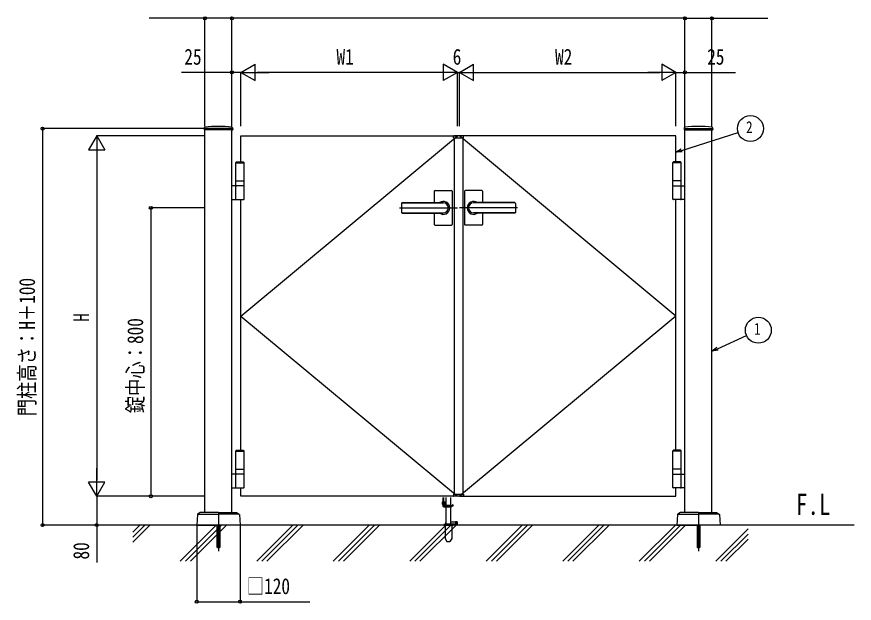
# Model space of a CAD drawing. Units: millimetres, scale not verified. Extents: x -4205 to 4205, y -2970 to 2970.
# Drawn here: x -983 to 1339, y -248 to 1379 of the extents above; entities that cross this region are included whole.
import ezdxf
from ezdxf.enums import TextEntityAlignment as Align

# ---------------------------------------------------------------- set-up
doc = ezdxf.new("R2010")
doc.units = ezdxf.units.MM
doc.header["$LTSCALE"] = 20
for name, color, linetype in [('0-2_USER1', 3, 'Continuous'), ('0-4_YKK_A1', 4, 'Continuous'), ('0-5_YKK_D', 6, 'Continuous')]:
    doc.layers.add(name, color=color, linetype=linetype)
doc.styles.add('ＭＳ ゴシック', font='')
doc.styles.get('ＭＳ ゴシック').set_extended_font_data('MS Gothic')

msp = doc.modelspace()

# ---------------------------------------------------------------- linework, layer by layer
at = {"layer": '0-4_YKK_A1'}
for p, q in [((-462.82, 1070.9), (-463.08, 1066.03)), ((-385.98, 1069), (-385.98, 1065.5)), ((-384.14, 1070.9), (-383.88, 1066.03)), ((868.18, 1070.9), (867.92, 1066.03)), ((870.02, 1069), (870.02, 1065.5)), ((946.86, 1070.9), (947.12, 1066.03)), ((-384.38, 1065.5), (-462.58, 1065.5)), ((-460.98, 4), (-460.98, 1065.5)), ((-385.98, 4), (-385.98, 1065.5)), ((-360.98, 977), (-360.98, 1049)), ((-360.98, 549), (239.02, 1049)), ((228.12, 1043.5), (228.33, 1047.55)), ((254.71, 1048.5), (229.33, 1048.5)), ((845.02, 549), (245.02, 1049)), ((255.92, 1043.5), (255.71, 1047.55)), ((845.02, 977), (845.02, 1049)), ((868.42, 1065.5), (946.62, 1065.5)), ((870.02, 4), (870.02, 1065.5)), ((945.02, 4), (945.02, 1065.5)), ((228.12, 1043.5), (255.92, 1043.5)), ((230.02, 1043.5), (230.02, 54.5)), ((254.02, 1043.5), (254.02, 54.5)), ((-373.48, 977), (-375.48, 975)), ((-373.48, 977), (-354.48, 977)), ((-354.48, 977), (-352.48, 975)), ((838.52, 977), (836.52, 975)), ((857.52, 977), (838.52, 977)), ((857.52, 977), (859.52, 975)), ((-375.48, 975), (-352.48, 975)), ((-375.48, 974), (-352.48, 974)), ((859.52, 975), (836.52, 975)), ((859.52, 974), (836.52, 974)), ((-352.48, 910), (-385.98, 910)), ((-375.48, 924), (-352.48, 924)), ((-375.48, 873.5), (-375.48, 908.5)), ((-352.48, 873.5), (-352.48, 908.5)), ((859.52, 924), (836.52, 924)), ((836.52, 910), (870.02, 910)), ((836.52, 873.5), (836.52, 908.5)), ((859.52, 873.5), (859.52, 908.5)), ((175.02, 895), (175.02, 863.5)), ((177.02, 897), (223.02, 897)), ((225.02, 895), (225.02, 849)), ((259.02, 895), (259.02, 849)), ((307.02, 897), (261.02, 897)), ((309.02, 895), (309.02, 863.5)), ((-385.98, 872), (-353.98, 872)), ((-360.98, 177), (-360.98, 872)), ((84.02, 861.5), (84.02, 836.5)), ((86.02, 863.5), (200.02, 863.5)), ((86.02, 863), (200.02, 863)), ((398.02, 863.5), (284.02, 863.5)), ((398.02, 863), (284.02, 863)), ((400.02, 861.5), (400.02, 836.5)), ((870.02, 872), (838.02, 872)), ((845.02, 177), (845.02, 872)), ((78.76, 849), (239.02, 849)), ((225.02, 849), (225.02, 803)), ((405.28, 849), (245.02, 849)), ((259.02, 849), (259.02, 803)), ((86.02, 835), (200.02, 835)), ((86.02, 834.5), (200.02, 834.5)), ((175.02, 834.5), (175.02, 803)), ((398.02, 835), (284.02, 835)), ((398.02, 834.5), (284.02, 834.5)), ((309.02, 834.5), (309.02, 803)), ((177.02, 801), (223.02, 801)), ((307.02, 801), (261.02, 801)), ((-360.98, 549), (239.02, 49)), ((845.02, 549), (245.02, 49)), ((-373.48, 177), (-375.48, 175)), ((-375.48, 175), (-352.48, 175)), ((-375.48, 174), (-352.48, 174)), ((-373.48, 177), (-354.48, 177)), ((-354.48, 177), (-352.48, 175)), ((838.52, 177), (836.52, 175)), ((859.52, 175), (836.52, 175)), ((859.52, 174), (836.52, 174)), ((857.52, 177), (838.52, 177)), ((857.52, 177), (859.52, 175)), ((-375.48, 124), (-352.48, 124)), ((859.52, 124), (836.52, 124)), ((-352.48, 110), (-385.98, 110)), ((-375.48, 73.5), (-375.48, 108.5)), ((-352.48, 73.5), (-352.48, 108.5)), ((836.52, 110), (870.02, 110)), ((836.52, 73.5), (836.52, 108.5)), ((859.52, 73.5), (859.52, 108.5)), ((-385.98, 72), (-353.98, 72)), ((870.02, 72), (838.02, 72)), ((228.12, 54.5), (255.92, 54.5)), ((228.12, 54.5), (228.33, 50.45)), ((254.71, 49.5), (229.33, 49.5)), ((255.92, 54.5), (255.71, 50.45)), ((199.02, 33.5), (198.5, 33.36)), ((199.02, 26.5), (198.5, 26.64)), ((199.02, 45.5), (199.02, 22)), ((201.52, 22), (201.52, 45.5)), ((201.52, 34), (205.02, 34)), ((201.52, 33.5), (201.52, 34)), ((205.52, 33.5), (205.52, 25)), ((207.52, 24), (207.52, 45.5)), ((220.52, 24), (220.52, 45.5)), ((226.83, 25.17), (221.35, 22)), ((228.08, 23), (226.83, 25.17)), ((-473.73, 3.85), (-480.95, -0.73)), ((-423.98, 4), (-473.19, 4)), ((-423.48, 3.5), (-423.48, -30.5)), ((-423.48, 3.5), (-423.48, -30.5)), ((-422.98, 4), (-373.77, 4)), ((-373.24, 3.85), (-366.01, -0.73)), ((221.35, 22), (201.52, 22)), ((201.52, 19.5), (222.02, 19.5)), ((207.52, -28), (207.52, 18.5)), ((220.52, -28), (220.52, 18.5)), ((220.89, 18.5), (220.89, 19.5)), ((221.77, 19.5), (221.77, 22.24)), ((222.02, 19.5), (228.08, 23)), ((857.27, 3.85), (850.05, -0.73)), ((907.02, 4), (857.81, 4)), ((907.52, 3.5), (907.52, -30.5)), ((907.52, 3.5), (907.52, -30.5)), ((908.02, 4), (957.23, 4)), ((957.76, 3.85), (964.99, -0.73)), ((-481.42, -1.5), (-483.48, -31)), ((-480.24, -1), (-423.48, -1)), ((-366.72, -1), (-423.48, -1)), ((-365.54, -1.5), (-363.48, -31)), ((233.52, -23), (220.52, -23)), ((238.02, -22), (238.02, -29)), ((238.52, -28.5), (238.52, -22.5)), ((849.58, -1.5), (847.52, -31)), ((850.76, -1), (907.52, -1)), ((964.28, -1), (907.52, -1)), ((965.46, -1.5), (967.52, -31)), ((1339.44, -31), (-660.98, -31)), ((-660.98, -50.45), (-641.53, -31)), ((-660.98, -64.59), (-627.39, -31)), ((-660.98, -78.74), (-613.24, -31)), ((-529.4, -131), (-429.4, -31)), ((-515.25, -131), (-415.25, -31)), ((-501.11, -131), (-401.11, -31)), ((-483.48, -31), (-423.98, -31)), ((-427.48, -31), (-427.48, -92.5)), ((-426.94, -31), (-426.94, -93.04)), ((-423.48, -31), (-423.48, -103.5)), ((-363.48, -31), (-422.98, -31)), ((-420.02, -31), (-420.02, -93.04)), ((-419.48, -92.5), (-419.48, -31)), ((-317.26, -131), (-217.26, -31)), ((-303.12, -131), (-203.12, -31)), ((-288.98, -131), (-188.98, -31)), ((-105.13, -131), (-5.13, -31)), ((-90.99, -131), (9.01, -31)), ((-76.85, -131), (23.15, -31)), ((107, -131), (207, -31)), ((121.14, -131), (221.14, -31)), ((135.28, -131), (235.28, -31)), ((201.02, -30.16), (201.02, -31)), ((201.02, -31), (227.02, -31)), ((205.02, -28), (201.68, -29.22)), ((204.77, -31), (204.77, -68.03)), ((223.02, -28), (205.02, -28)), ((206.02, -23.5), (206.02, -27.5)), ((207.52, -23.5), (206.02, -23.5)), ((207.52, -27.5), (206.02, -27.5)), ((206.71, -31), (221.33, -31)), ((233.52, -28), (220.52, -28)), ((223.02, -28), (226.36, -29.22)), ((223.27, -31), (223.27, -68.03)), ((227.02, -30.16), (227.02, -31)), ((233.52, -29), (238.02, -29)), ((319.13, -131), (419.13, -31)), ((333.27, -131), (433.27, -31)), ((347.42, -131), (447.42, -31)), ((531.26, -131), (631.26, -31)), ((545.41, -131), (645.41, -31)), ((559.55, -131), (659.55, -31)), ((743.4, -131), (843.4, -31)), ((757.54, -131), (857.54, -31)), ((771.68, -131), (871.68, -31)), ((847.52, -31), (907.02, -31)), ((903.52, -31), (903.52, -92.5)), ((904.06, -31), (904.06, -93.04)), ((907.52, -31), (907.52, -103.5)), ((967.52, -31), (908.02, -31)), ((910.98, -31), (910.98, -93.04)), ((911.52, -92.5), (911.52, -31)), ((955.53, -131), (1045.02, -41.51)), ((204.77, -68.03), (209.66, -76.5)), ((223.27, -68.03), (218.38, -76.5)), ((969.67, -131), (1045.02, -55.65)), ((-419.48, -92.5), (-427.48, -92.5)), ((-427.48, -92.5), (-426.48, -93.5)), ((-419.48, -92.5), (-420.48, -93.5)), ((217.51, -77), (210.53, -77)), ((911.52, -92.5), (903.52, -92.5)), ((903.52, -92.5), (904.52, -93.5)), ((911.52, -92.5), (910.52, -93.5)), ((983.81, -131), (1045.02, -69.79)), ((-426.48, -93.5), (-420.48, -93.5)), ((904.52, -93.5), (910.52, -93.5))]:
    msp.add_line(p, q, dxfattribs=at)
for points in [[(-385.98, 1069), (-460.98, 1069), (-460.98, 1065.5)], [(870.02, 1069), (945.02, 1069), (945.02, 1065.5)], [(-360.98, 1049), (239.02, 1049), (239.02, 1048.5)], [(845.02, 1049), (245.02, 1049), (245.02, 1048.5)], [(-375.48, 910), (-375.48, 924), (-375.48, 975)], [(-352.48, 910), (-352.48, 924), (-352.48, 975)], [(836.52, 910), (836.52, 924), (836.52, 975)], [(859.52, 910), (859.52, 924), (859.52, 975)], [(-375.48, 110), (-375.48, 124), (-375.48, 175)], [(-352.48, 110), (-352.48, 124), (-352.48, 175)], [(836.52, 110), (836.52, 124), (836.52, 175)], [(859.52, 110), (859.52, 124), (859.52, 175)], [(239.02, 49.5), (239.02, 49), (-360.98, 49), (-360.98, 72)], [(245.02, 49.5), (245.02, 49), (845.02, 49), (845.02, 72)], [(196.93, 32), (198.67, 31.15), (199.28, 30)], [(196.93, 28), (198.67, 28.85), (199.28, 30)], [(201.52, 33.5), (201.52, 24), (203.52, 22), (221.02, 22), (221.02, 23.5)], [(205.52, 25), (206.52, 24), (220.52, 24)], [(220.89, 18.5), (206.28, 18.5), (206.28, 19.5)], [(238.02, -22), (233.52, -22), (233.52, -29)]]:
    msp.add_lwpolyline(points, dxfattribs=at)
for centre, radius, start, end in [((-460.83, 1070.8), 2, 96.74435, 177), ((-423.48, 755), 320, 83.25565, 96.74435), ((-386.13, 1070.8), 2, 3, 83.25565), ((870.17, 1070.8), 2, 96.74435, 177), ((907.52, 755), 320, 83.25565, 96.74435), ((944.87, 1070.8), 2, 3, 83.25565), ((-462.58, 1066), 0.5, 177, 270), ((-384.38, 1066), 0.5, 270, 3), ((229.33, 1047.5), 1, 90, 177), ((254.71, 1047.5), 1, 3, 90), ((868.42, 1066), 0.5, 177, 270), ((946.62, 1066), 0.5, 270, 3), ((-373.98, 908.5), 1.5, 90, 180), ((-353.98, 908.5), 1.5, 360, 90), ((838.02, 908.5), 1.5, 90, 180), ((858.02, 908.5), 1.5, 0, 90), ((177.02, 895), 2, 90, 180), ((223.02, 895), 2, 0, 90), ((261.02, 895), 2, 90, 180), ((307.02, 895), 2, 0, 90), ((-373.98, 873.5), 1.5, 180, 270), ((-353.98, 873.5), 1.5, 270, 360), ((86.02, 861.5), 2, 90, 180), ((86.02, 861), 2, 90, 180), ((200.02, 849), 18, 359.99634, 126.33606), ((200.02, 849), 14, 270, 90), ((284.02, 849), 18, 53.66394, 180.00366), ((284.02, 849), 14, 90, 270), ((398.02, 861.5), 2, 0, 90), ((398.02, 861), 2, 0, 90), ((838.02, 873.5), 1.5, 180, 270), ((858.02, 873.5), 1.5, 270, 0), ((86.02, 837), 2, 180, 270), ((86.02, 836.5), 2, 180, 270), ((200.02, 849), 18, 233.66394, 359.99634), ((284.02, 849), 18, 180.00366, 306.33606), ((398.02, 837), 2, 270, 0), ((398.02, 836.5), 2, 270, 0), ((177.02, 803), 2, 180, 270), ((223.02, 803), 2, 270, 0), ((261.02, 803), 2, 180, 270), ((307.02, 803), 2, 270, 0), ((-373.98, 108.5), 1.5, 90, 180), ((-353.98, 108.5), 1.5, 360, 90), ((838.02, 108.5), 1.5, 90, 180), ((858.02, 108.5), 1.5, 0, 90), ((-373.98, 73.5), 1.5, 180, 270), ((-353.98, 73.5), 1.5, 270, 360), ((838.02, 73.5), 1.5, 180, 270), ((858.02, 73.5), 1.5, 270, 0), ((229.33, 50.5), 1, 183, 270), ((254.71, 50.5), 1, 270, 357), ((200.62, 30), 4.2, 143.11591, 216.88409), ((199.1, 31.14), 2.3, 105, 143.11591), ((199.1, 28.86), 2.3, 216.88409, 255), ((205.02, 33.5), 0.5, 0, 90), ((220.52, 23.5), 0.5, 0, 90), ((-473.19, 3), 1, 90, 122.32299), ((-423.98, 3.5), 0.5, 0, 90), ((-422.98, 3.5), 0.5, 90, 180), ((-373.77, 3), 1, 57.67701, 90), ((201.52, 22), 2.5, 180, 270), ((857.81, 3), 1, 90, 122.32299), ((907.02, 3.5), 0.5, 0, 90), ((908.02, 3.5), 0.5, 90, 180), ((957.23, 3), 1, 57.67701, 90), ((-480.42, -1.57), 1, 122.32299, 176), ((-366.54, -1.57), 1, 4, 57.67701), ((238.02, -22.5), 0.5, 0, 90), ((850.58, -1.57), 1, 122.32299, 176), ((964.46, -1.57), 1, 4, 57.67701), ((-423.98, -30.5), 0.5, 270, 0), ((-422.98, -30.5), 0.5, 180, 270), ((202.02, -30.16), 1, 110, 180), ((226.02, -30.16), 1, 0, 70), ((238.02, -28.5), 0.5, 270, 0), ((907.02, -30.5), 0.5, 270, 0), ((908.02, -30.5), 0.5, 180, 270), ((210.53, -76), 1, 210, 270), ((217.51, -76), 1, 270, 330)]:
    msp.add_arc(centre, radius, start, end, dxfattribs=at)
at = {"layer": '0-5_YKK_D'}
for p, q in [((-460.98, 1076.12), (-460.98, 1376)), ((-385.98, 1076.12), (-385.98, 1376)), ((-385.98, 1076.12), (-385.98, 1376)), ((870.02, 1375), (-385.98, 1375)), ((870.02, 1070), (870.02, 1376)), ((870.02, 1076.12), (870.02, 1376)), ((945.02, 1076.12), (945.02, 1376)), ((-360.98, 1225), (-322.01, 1247.5)), ((-322.01, 1202.5), (-322.01, 1247.5)), ((239.02, 1225), (200.05, 1247.5)), ((200.05, 1247.5), (200.05, 1202.5)), ((245.02, 1225), (283.99, 1247.5)), ((283.99, 1202.5), (283.99, 1247.5)), ((845.02, 1225), (806.05, 1247.5)), ((806.05, 1247.5), (806.05, 1202.5)), ((-385.98, 1076.12), (-385.98, 1226)), ((-360.98, 1076.12), (-360.98, 1226)), ((-360.98, 1076.12), (-360.98, 1226)), ((-360.98, 1225), (-322.01, 1202.5)), ((-360.98, 1225), (-283.04, 1225)), ((194.02, 1225), (-315.98, 1225)), ((239.02, 1225), (161.08, 1225)), ((239.02, 1225), (200.05, 1202.5)), ((239.02, 1225), (222.02, 1225)), ((239.02, 1076.12), (239.02, 1226)), ((239.02, 1076.12), (239.02, 1226)), ((239.02, 1225), (245.02, 1225)), ((245.02, 1076.12), (245.02, 1226)), ((245.02, 1076.12), (245.02, 1226)), ((245.02, 1225), (262.02, 1225)), ((245.02, 1225), (283.99, 1202.5)), ((245.02, 1225), (322.96, 1225)), ((290.02, 1225), (800.02, 1225)), ((845.02, 1225), (767.08, 1225)), ((845.02, 1225), (806.05, 1202.5)), ((845.02, 1076.12), (845.02, 1226)), ((845.02, 1076.12), (845.02, 1226)), ((870.02, 1076.12), (870.02, 1226)), ((-461.98, 1069), (-911.98, 1069)), ((-910.98, 1069), (-910.98, -31)), ((-760.98, 1049), (-783.48, 1010.03)), ((-461.98, 1049), (-761.98, 1049)), ((-760.98, 1049), (-738.48, 1010.03)), ((-760.98, 1049), (-760.98, 971.06)), ((-783.48, 1010.03), (-738.48, 1010.03)), ((-760.98, 1004), (-760.98, 94)), ((-461.98, 849), (-611.98, 849)), ((-610.98, 849), (-610.98, 49)), ((-760.98, 49), (-760.98, 126.94)), ((-760.98, 49), (-783.48, 87.97)), ((-738.48, 87.97), (-783.48, 87.97)), ((-760.98, 49), (-738.48, 87.97)), ((-461.98, 49), (-761.98, 49)), ((-461.98, 49), (-761.98, 49)), ((-461.98, 49), (-611.98, 49)), ((-498.7, -31), (-911.98, -31)), ((-557.01, -31), (-761.98, -31)), ((-483.48, -32), (-483.48, -244.5)), ((-363.48, -32), (-363.48, -244.5))]:
    msp.add_line(p, q, dxfattribs=at)
for points in [[(-385.98, 1375), (-460.98, 1375), (-615.58, 1375)], [(870.02, 1375), (945.02, 1375), (1099.62, 1375)], [(-360.98, 1225), (-385.98, 1225), (-526.09, 1225)], [(845.02, 1225), (870.02, 1225), (1010.13, 1225)], [(845.02, 1003.45), (861.22, 1008.6), (1017.23, 1058.26)], [(862.6, 1004.26), (845.02, 1003.45), (859.84, 1012.94)], [(945.02, 451.26), (960.5, 458.28), (1040.71, 494.68)], [(962.38, 454.14), (945.02, 451.26), (958.62, 462.43)], [(-760.98, 49), (-760.98, -31), (-760.98, -134.4)], [(-483.48, -243.5), (-363.48, -243.5), (-170.48, -243.5)]]:
    msp.add_lwpolyline(points, dxfattribs=at)
for centre, radius in [((-460.98, 1375), 4.25), ((-385.98, 1375), 4.25), ((-385.98, 1375), 4.25), ((870.02, 1375), 4.25), ((870.02, 1375), 4.25), ((945.02, 1375), 4.25), ((-385.98, 1225), 4.25), ((870.02, 1225), 4.25), ((1051.54, 1069.18), 36), ((-910.98, 1069), 4.25), ((-610.98, 849), 4.25), ((1073.49, 509.56), 36), ((-610.98, 49), 4.25), ((-910.98, -31), 4.25), ((-760.98, -31), 4.25), ((-483.48, -243.5), 4.25), ((-363.48, -243.5), 4.25)]:
    msp.add_circle(centre, radius, dxfattribs=at)

# ---------------------------------------------------------------- texts
at = {"layer": '0-2_USER1', "style": 'ＭＳ ゴシック', "width": 0.8}
msp.add_text('F.L', height=58.65, dxfattribs=at).set_placement((1177.73, -20.19), align=Align.BOTTOM_LEFT)
at = {"layer": '0-5_YKK_D', "style": 'ＭＳ ゴシック', "width": 0.8}
for s, height, p in [('25', 43.99, (-518.09, 1233)), ('W1', 43.99, (-96.18, 1233)), ('6', 43.99, (226.02, 1233)), ('W2', 43.99, (509.82, 1233)), ('25', 43.99, (931.73, 1233)), ('2', 32.99, (1039.54, 1046.68)), ('1', 32.99, (1061.49, 487.06)), ('□120', 43.99, (-344.88, -235.5))]:
    msp.add_text(s, height=height, dxfattribs=at).set_placement(p, align=Align.BOTTOM_LEFT)
for s, p in [('門柱高さ：H＋100', (-918.98, 271)), ('H', (-768.98, 533)), ('錠中心：800', (-618.98, 279.4)), ('80', (-768.98, -126.4))]:
    msp.add_text(s, height=43.99, rotation=90, dxfattribs=at).set_placement(p, align=Align.BOTTOM_LEFT)

doc.saveas('drawing.dxf')
